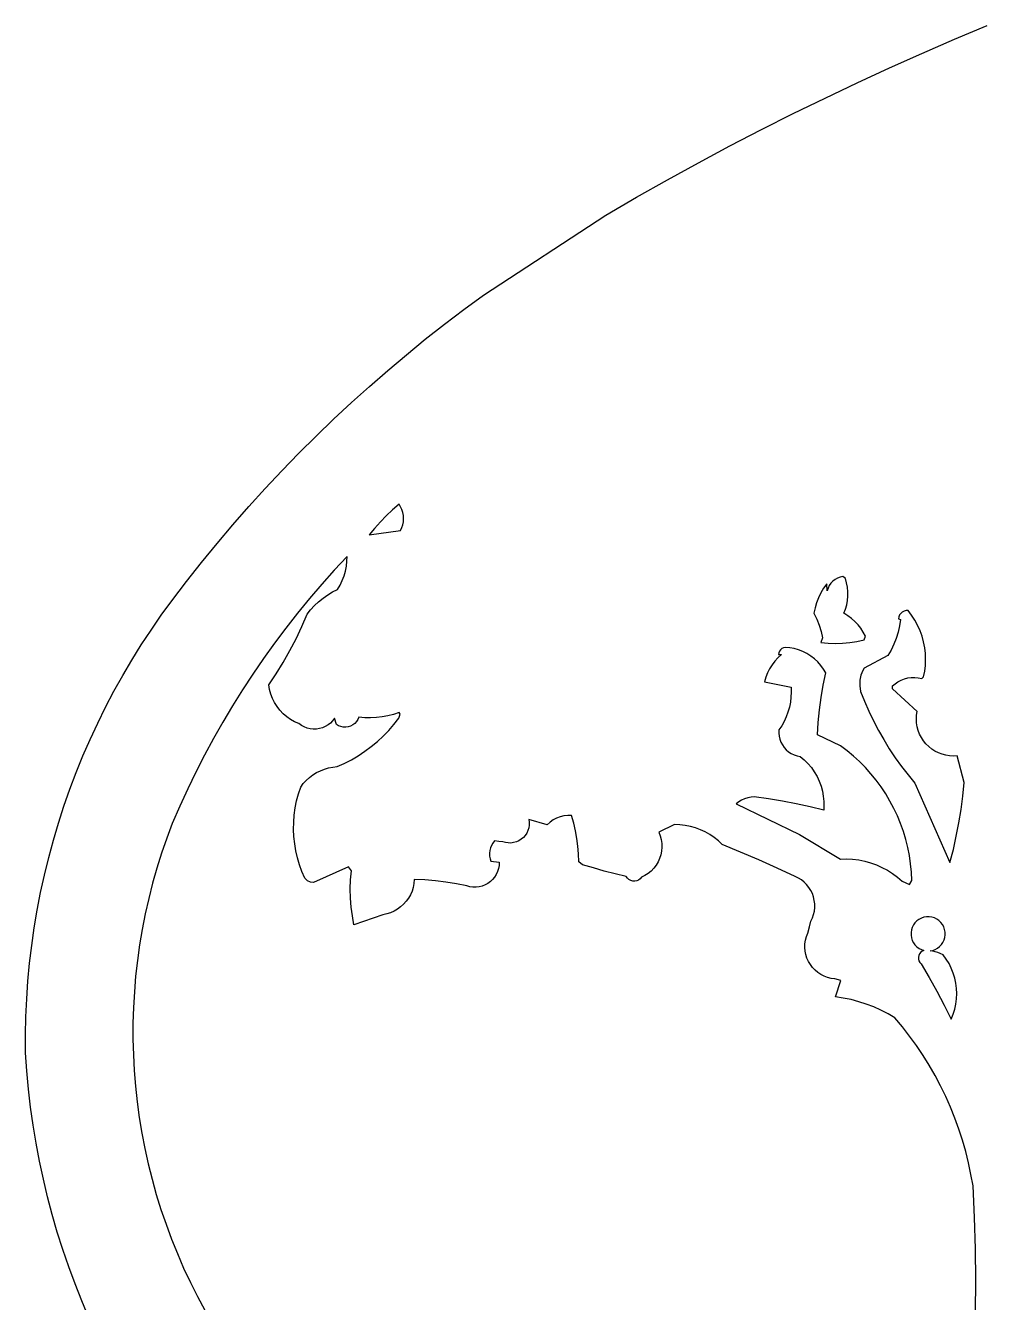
# Model space of a CAD drawing. Extents: x 0.3 to 24.3, y 0.2 to 12.2.
# Drawn here: x 0.33 to 4.79, y 4.96 to 10.9 of the extents above; entities that cross this region are included whole.
import ezdxf

# ---------------------------------------------------------------- set-up
doc = ezdxf.new("R2010")
doc.units = 0
doc.linetypes.add('0', pattern=[0])
doc.layers.add('1', color=7, linetype='0')

msp = doc.modelspace()

# ---------------------------------------------------------------- linework, layer by layer
at = {"layer": '1'}
for points in [[(0.625334, 4.887615), (0.592131, 4.965862), (0.560881, 5.044842), (0.531584, 5.124432), (0.50424, 5.204876), (0.478605, 5.285809), (0.454924, 5.367352), (0.433439, 5.449505), (0.413664, 5.532146), (0.395842, 5.615154), (0.380217, 5.69865), (0.366301, 5.782391), (0.354582, 5.866497), (0.344816, 5.950848), (0.337004, 6.035442), (0.331144, 6.120159), (0.3309, 6.203411), (0.332609, 6.286663), (0.336271, 6.369915), (0.341887, 6.452923), (0.349699, 6.535931), (0.359465, 6.618572), (0.371428, 6.70097), (0.385099, 6.783123), (0.400969, 6.86491), (0.418791, 6.946209), (0.438566, 7.027142), (0.460295, 7.107586), (0.483976, 7.18742), (0.509611, 7.266644), (0.537199, 7.345135), (0.56674, 7.423016), (0.59799, 7.500164), (0.631193, 7.57658), (0.666349, 7.65202), (0.703215, 7.726727), (0.742033, 7.800457), (0.78256, 7.873211), (0.824797, 7.944988), (0.868986, 8.015667), (0.91464, 8.085247), (0.962004, 8.153728), (1.011076, 8.220989), (1.079679, 8.310955), (1.149748, 8.399822), (1.221525, 8.487469), (1.294523, 8.573895), (1.36923, 8.658978), (1.445158, 8.742962), (1.522551, 8.825481), (1.601408, 8.90678), (1.681486, 8.986736), (1.762785, 9.065228), (1.845793, 9.142498), (1.929777, 9.218182), (2.015226, 9.292522), (2.101652, 9.365398), (2.189543, 9.43681), (2.278654, 9.506756), (2.368742, 9.575115), (2.460051, 9.64201), (3.029142, 10.014324), (3.171965, 10.09721), (3.315763, 10.178387), (3.460295, 10.257854), (3.606047, 10.335735), (3.752531, 10.411785), (3.899992, 10.486126), (4.048185, 10.558758), (4.197355, 10.629681), (4.347258, 10.698772), (4.497892, 10.766155), (4.649504, 10.831829), (4.801847, 10.895672)], [(4.748381, 4.914349), (4.748869, 5.060955), (4.74716, 5.207561), (4.742765, 5.354168), (4.736174, 5.500652), (4.726652, 5.554363), (4.715422, 5.607708), (4.702238, 5.660686), (4.687346, 5.713177), (4.6705, 5.765057), (4.651701, 5.816326), (4.631437, 5.866985), (4.609221, 5.916912), (4.585539, 5.965984), (4.559904, 6.014202), (4.53256, 6.061443), (4.503752, 6.107708), (4.473478, 6.152996), (4.441496, 6.197186), (4.407804, 6.240276), (4.372892, 6.282146), (4.34091, 6.300823), (4.308195, 6.317669), (4.274504, 6.332684), (4.239836, 6.345867), (4.204679, 6.35722), (4.169035, 6.366619), (4.132902, 6.374065), (4.096281, 6.379559), (4.12216, 6.45573), (4.093351, 6.463177), (4.076506, 6.465496), (4.059904, 6.469646), (4.044035, 6.475628), (4.028898, 6.483318), (4.014738, 6.492718), (4.001799, 6.503704), (3.99008, 6.516033), (3.979826, 6.529583), (3.971281, 6.544231), (3.964201, 6.559734), (3.959074, 6.57597), (3.9559, 6.592693), (3.954435, 6.609539), (3.954924, 6.626629), (3.957365, 6.643475), (3.96176, 6.659832), (3.967863, 6.675701), (3.975431, 6.705486), (3.982756, 6.731731), (3.989836, 6.746746), (3.995207, 6.762371), (3.998625, 6.778484), (4.000578, 6.794964), (4.000334, 6.811443), (3.998381, 6.827923), (3.994719, 6.844036), (3.989103, 6.859539), (3.982023, 6.874432), (3.973234, 6.88847), (3.962736, 6.901409), (3.951017, 6.913006), (3.938322, 6.923382), (3.924162, 6.932171), (3.909269, 6.939373), (3.825285, 6.978436), (3.740812, 7.016399), (3.655851, 7.053143), (3.570402, 7.088787), (3.552336, 7.105389), (3.533049, 7.120647), (3.512541, 7.134197), (3.491056, 7.146282), (3.46884, 7.156536), (3.445646, 7.165081), (3.421965, 7.171795), (3.398039, 7.176678), (3.373625, 7.179607), (3.348967, 7.180706), (3.275236, 7.144695), (3.281828, 7.128094), (3.286222, 7.110882), (3.288908, 7.093304), (3.289396, 7.075481), (3.287931, 7.057659), (3.284513, 7.040203), (3.279142, 7.023235), (3.271818, 7.007), (3.262541, 6.991741), (3.251799, 6.977581), (3.239592, 6.964764), (3.225676, 6.953411), (3.210783, 6.943645), (3.194914, 6.935711), (3.18881, 6.928509), (3.181242, 6.922894), (3.172453, 6.919109), (3.163176, 6.9174), (3.153898, 6.917889), (3.144621, 6.920452), (3.136564, 6.924969), (3.129484, 6.931316), (3.124113, 6.939129), (3.072844, 6.951458), (3.021818, 6.964764), (2.971037, 6.978924), (2.9205, 6.994061), (2.902678, 7.008099), (2.901457, 7.044353), (2.898527, 7.080608), (2.894133, 7.116619), (2.887785, 7.152264), (2.879728, 7.187664), (2.869963, 7.222698), (2.85214, 7.222698), (2.834318, 7.220623), (2.816984, 7.216351), (2.800138, 7.210125), (2.784269, 7.201946), (2.769377, 7.191936), (2.755949, 7.180218), (2.670744, 7.204021), (2.672453, 7.191204), (2.672453, 7.178143), (2.6705, 7.165325), (2.666838, 7.152996), (2.661467, 7.141155), (2.654142, 7.130291), (2.645597, 7.120647), (2.635832, 7.112225), (2.624846, 7.105267), (2.612883, 7.100018), (2.600431, 7.0966), (2.587492, 7.094891), (2.574553, 7.095013), (2.561857, 7.097088), (2.549406, 7.100994), (2.530851, 7.102459), (2.511564, 7.104656), (2.503508, 7.094769), (2.496916, 7.083904), (2.492033, 7.072186), (2.488859, 7.059856), (2.487638, 7.047161), (2.488127, 7.034466), (2.490568, 7.021893), (2.494719, 7.00993), (2.533049, 7.005413), (2.532316, 6.990887), (2.529875, 6.976482), (2.525724, 6.962566), (2.519621, 6.949261), (2.511808, 6.93681), (2.502775, 6.925579), (2.492033, 6.915447), (2.480314, 6.906902), (2.467375, 6.899944), (2.453947, 6.894573), (2.439787, 6.891033), (2.425383, 6.889324), (2.410734, 6.889446), (2.39633, 6.891521), (2.38217, 6.895428), (2.334074, 6.905437), (2.28549, 6.913372), (2.236662, 6.919231), (2.18759, 6.923138), (2.138517, 6.924969), (2.136808, 6.90678), (2.13339, 6.888836), (2.127775, 6.87138), (2.120451, 6.854656), (2.111662, 6.838787), (2.10092, 6.824017), (2.088713, 6.810345), (2.075041, 6.798138), (2.060392, 6.787395), (2.044523, 6.77824), (2.027922, 6.770916), (2.010344, 6.765423), (1.992521, 6.761761), (1.858, 6.71452), (1.850431, 6.755779), (1.844816, 6.797405), (1.841642, 6.839153), (1.84091, 6.881145), (1.842375, 6.923138), (1.846037, 6.964886), (1.832609, 6.984417), (1.670012, 6.910686), (1.655851, 6.912273), (1.642424, 6.918987), (1.629728, 6.931927), (1.616301, 6.962566), (1.604826, 6.994061), (1.595304, 7.026165), (1.587736, 7.058636), (1.582365, 7.091717), (1.578703, 7.12492), (1.577238, 7.158367), (1.577726, 7.191814), (1.580168, 7.22514), (1.584806, 7.258343), (1.591154, 7.29118), (1.599699, 7.323528), (1.610197, 7.355267), (1.622404, 7.371136), (1.636076, 7.385906), (1.650724, 7.399334), (1.666838, 7.411419), (1.683928, 7.422039), (1.70175, 7.431072), (1.720304, 7.438519), (1.739592, 7.444134), (1.759123, 7.44804), (1.779142, 7.450237), (1.812834, 7.465374), (1.845793, 7.482342), (1.877531, 7.501019), (1.908293, 7.521404), (1.938078, 7.543377), (1.966642, 7.566814), (1.993742, 7.591961), (2.019621, 7.618328), (2.044035, 7.64616), (2.06674, 7.675213), (2.073332, 7.694134), (2.067472, 7.701702), (2.041838, 7.693157), (2.015471, 7.686321), (1.988859, 7.681316), (1.962004, 7.678265), (1.934904, 7.677044), (1.907804, 7.677654), (1.880705, 7.680096), (1.876066, 7.669353), (1.869963, 7.659588), (1.861906, 7.651043), (1.852629, 7.643963), (1.842375, 7.638592), (1.831388, 7.635052), (1.81967, 7.633343), (1.808195, 7.633831), (1.796721, 7.63615), (1.785978, 7.640423), (1.775969, 7.646526), (1.767668, 7.674725), (1.758879, 7.663128), (1.748625, 7.652752), (1.737394, 7.643841), (1.724699, 7.636395), (1.711515, 7.630657), (1.697599, 7.626629), (1.683195, 7.624432), (1.668547, 7.624187), (1.654142, 7.625774), (1.639982, 7.629192), (1.626554, 7.634441), (1.613615, 7.641399), (1.601896, 7.649944), (1.582121, 7.658733), (1.563078, 7.669476), (1.545256, 7.682049), (1.528898, 7.696209), (1.513762, 7.711956), (1.500578, 7.729168), (1.488859, 7.747478), (1.479094, 7.766888), (1.471281, 7.787273), (1.465422, 7.808147), (1.46176, 7.829632), (1.496428, 7.881634), (1.529142, 7.934856), (1.559904, 7.9893), (1.588713, 8.044842), (1.615324, 8.10136), (1.639982, 8.158855), (1.65634, 8.179485), (1.674162, 8.198895), (1.693449, 8.216961), (1.713957, 8.233562), (1.735685, 8.248577), (1.75839, 8.262005), (1.782072, 8.273724), (1.793547, 8.293865), (1.803556, 8.314861), (1.811613, 8.33659), (1.817961, 8.358807), (1.822599, 8.381512), (1.825285, 8.404583), (1.826262, 8.427776), (1.766447, 8.363567), (1.707853, 8.298016), (1.650969, 8.231243), (1.595304, 8.163372), (1.541105, 8.09428), (1.488371, 8.023968), (1.437346, 7.952679), (1.387541, 7.880291), (1.339445, 7.806805), (1.293058, 7.732342), (1.248137, 7.656902), (1.204924, 7.580486), (1.163176, 7.503216), (1.123137, 7.425091), (1.084806, 7.346111), (1.048185, 7.266277), (1.013273, 7.185711), (0.987638, 7.117107), (0.963713, 7.047894), (0.94174, 6.978069), (0.921721, 6.907635), (0.903654, 6.836712), (0.887541, 6.765179), (0.873381, 6.693401), (0.861174, 6.621136), (0.851164, 6.548626), (0.842863, 6.475872), (0.83676, 6.402874), (0.832609, 6.329754), (0.830412, 6.256634), (0.830412, 6.183392), (0.832121, 6.110149), (0.836027, 6.037029), (0.841887, 5.964031), (0.849943, 5.891277), (0.859709, 5.818768), (0.871672, 5.746502), (0.885588, 5.674603), (0.901213, 5.603069), (0.919035, 5.532024), (0.93881, 5.461468), (0.960539, 5.391521), (0.983976, 5.322308), (1.009611, 5.253582), (1.036955, 5.185711), (1.066008, 5.118572), (1.097258, 5.052166), (1.129972, 4.986736), (1.16464, 4.922283)]]:
    msp.add_lwpolyline(points, dxfattribs=at)
for points in [[(1.928312, 8.52702), (2.074553, 8.548626), (2.080656, 8.561443), (2.085295, 8.574871), (2.08798, 8.588909), (2.088957, 8.603069), (2.088224, 8.617352), (2.085539, 8.631268), (2.081144, 8.644817), (2.075041, 8.657757), (2.067472, 8.66972), (2.037443, 8.643475), (2.00839, 8.616131), (1.980558, 8.587444), (1.953703, 8.557781)], [(4.036222, 8.048748), (4.029142, 8.02702), (4.06259, 8.023602), (4.096281, 8.022503), (4.129972, 8.023602), (4.16342, 8.026775), (4.196623, 8.032269), (4.229338, 8.039959), (4.236174, 8.056805), (4.226164, 8.075481), (4.214689, 8.09306), (4.201506, 8.109661), (4.187101, 8.125042), (4.171232, 8.13908), (4.154387, 8.151775), (4.13632, 8.162884), (4.143644, 8.182171), (4.149015, 8.202068), (4.152678, 8.222332), (4.154387, 8.24284), (4.154142, 8.26347), (4.152189, 8.283978), (4.148283, 8.304241), (4.142668, 8.324017), (4.130705, 8.333416), (4.11801, 8.33073), (4.105803, 8.326214), (4.094572, 8.319988), (4.084318, 8.312054), (4.075529, 8.302654), (4.067961, 8.292034), (4.062346, 8.280315), (4.058439, 8.267986), (4.055998, 8.299603), (4.041594, 8.279095), (4.028898, 8.25761), (4.018156, 8.235027), (4.009123, 8.211712), (4.001799, 8.187786), (3.996672, 8.16325), (4.009611, 8.135784), (4.020597, 8.107464), (4.029387, 8.078411)], [(4.230803, 7.907391), (4.223478, 7.897137), (4.213957, 7.875164), (4.209562, 7.851482), (4.209806, 7.826214), (4.213713, 7.800091), (4.231779, 7.753704), (4.251799, 7.707928), (4.273039, 7.663006), (4.296232, 7.618816), (4.32089, 7.575481), (4.347013, 7.533123), (4.374601, 7.491619), (4.403654, 7.451214), (4.434172, 7.411785), (4.466154, 7.373577), (4.628996, 7.004192), (4.644865, 7.065228), (4.658537, 7.126629), (4.6705, 7.188519), (4.68051, 7.250774), (4.688322, 7.313274), (4.694426, 7.376019), (4.663176, 7.499554), (4.645109, 7.498699), (4.627287, 7.499798), (4.609465, 7.502605), (4.592131, 7.507366), (4.575285, 7.513836), (4.559172, 7.522015), (4.544279, 7.531902), (4.530119, 7.543255), (4.517424, 7.55595), (4.506193, 7.569866), (4.496183, 7.585003), (4.488127, 7.600994), (4.481535, 7.61784), (4.476896, 7.635174), (4.473967, 7.652996), (4.47299, 7.67094), (4.473722, 7.688885), (4.476408, 7.706707), (4.361662, 7.811077), (4.361418, 7.824993), (4.373869, 7.835735), (4.387297, 7.844891), (4.401701, 7.852459), (4.417082, 7.858196), (4.432951, 7.862225), (4.449064, 7.8643), (4.465422, 7.864422), (4.481779, 7.862713), (4.497648, 7.859051), (4.506437, 7.866863), (4.511564, 7.893719), (4.514738, 7.92094), (4.515959, 7.948406), (4.514738, 7.97575), (4.511564, 8.002972), (4.506437, 8.029949), (4.499113, 8.056316), (4.489836, 8.082073), (4.478605, 8.107098), (4.465422, 8.131145), (4.450529, 8.154217), (4.433928, 8.175945), (4.42465, 8.175579), (4.415617, 8.173138), (4.407316, 8.168743), (4.400236, 8.16264), (4.394621, 8.155071), (4.390715, 8.146526), (4.389006, 8.137371), (4.398283, 8.133587), (4.394133, 8.104168), (4.387785, 8.075115), (4.378996, 8.046551), (4.368254, 8.018841), (4.355558, 7.991985), (4.340666, 7.966228)], [(3.719328, 7.30949), (3.703947, 7.308392), (3.689054, 7.305584), (3.674406, 7.300945), (3.66049, 7.294598), (3.647306, 7.286785), (3.635099, 7.277386), (3.928801, 7.134319), (4.119474, 7.02055), (4.148039, 7.02116), (4.176359, 7.019573), (4.204679, 7.016033), (4.232512, 7.010418), (4.260099, 7.002728), (4.286711, 6.993084), (4.312834, 6.981487), (4.33798, 6.967937), (4.361906, 6.952679), (4.384855, 6.935711), (4.40634, 6.917034), (4.441008, 6.901775), (4.45175, 6.921062), (4.449797, 6.959637), (4.446135, 6.998211), (4.440275, 7.036419), (4.432951, 7.074383), (4.423429, 7.111858), (4.412443, 7.148846), (4.399504, 7.185345), (4.384611, 7.221111), (4.368254, 7.256145), (4.350187, 7.290203), (4.330412, 7.323528), (4.308928, 7.355755), (4.286222, 7.386883), (4.261808, 7.416912), (4.235929, 7.445721), (4.20883, 7.473186), (4.180265, 7.499432), (4.15048, 7.52409), (4.119719, 7.547405), (4.013273, 7.597332), (4.016935, 7.655437), (4.022551, 7.713421), (4.030363, 7.771038), (4.040129, 7.828411), (4.052092, 7.885418), (4.041105, 7.903728), (4.028654, 7.920818), (4.014494, 7.93681), (3.998869, 7.951336), (3.982023, 7.964275), (3.963957, 7.975506), (3.945158, 7.985027), (3.925138, 7.992718), (3.904875, 7.998577), (3.883879, 8.002361), (3.862638, 8.004192), (3.854582, 8.002483), (3.847013, 7.998821), (3.840666, 7.993572), (3.835783, 7.986858), (3.832609, 7.97929), (3.831388, 7.971111), (3.845304, 7.971233), (3.829435, 7.956463), (3.815031, 7.94035), (3.802092, 7.923016), (3.790617, 7.904705), (3.780851, 7.88554), (3.772551, 7.86552), (3.766203, 7.844891), (3.889982, 7.819622), (3.890715, 7.796185), (3.889738, 7.772747), (3.887053, 7.749432), (3.882414, 7.72636), (3.875822, 7.703777), (3.867765, 7.681805), (3.858, 7.660442), (3.846525, 7.640057), (3.833342, 7.620525), (3.833097, 7.605999), (3.834562, 7.591473), (3.837736, 7.577312), (3.842863, 7.563763), (3.849699, 7.550823), (3.858, 7.538982), (3.86801, 7.52824), (3.878996, 7.518841), (3.891203, 7.510906), (3.904387, 7.504681), (3.918058, 7.500042), (3.932463, 7.497356), (3.951262, 7.481731), (3.968596, 7.46452), (3.984465, 7.445965), (3.998381, 7.425945), (4.010832, 7.404827), (4.021086, 7.382732), (4.029387, 7.359783), (4.035734, 7.336224), (4.039885, 7.312054), (4.042082, 7.287762), (4.042082, 7.263348), (4.042814, 7.247478), (3.978849, 7.26347), (3.914396, 7.27763), (3.849699, 7.290081), (3.784758, 7.300701)], [(4.536467, 6.593426), (4.548674, 6.595867), (4.560392, 6.60014), (4.571135, 6.606121), (4.5809, 6.613689), (4.589445, 6.622723), (4.596281, 6.632977), (4.601652, 6.644207), (4.60507, 6.65617), (4.606779, 6.668377), (4.606291, 6.680828), (4.604094, 6.693035), (4.599943, 6.704754), (4.594084, 6.715618), (4.58676, 6.725506), (4.577726, 6.734051), (4.567472, 6.741131), (4.556486, 6.746624), (4.544523, 6.750286), (4.532316, 6.751995), (4.519865, 6.751873), (4.507658, 6.749798), (4.495939, 6.74577), (4.484953, 6.740032), (4.474943, 6.732708), (4.466154, 6.723797), (4.459074, 6.713787), (4.453459, 6.702679), (4.449797, 6.690838), (4.447844, 6.678631), (4.447844, 6.66618), (4.449797, 6.653973), (4.453459, 6.642132), (4.459074, 6.631145), (4.466398, 6.621014), (4.475187, 6.612225), (4.485197, 6.6049), (4.496183, 6.599163), (4.507902, 6.595257), (4.499846, 6.591961), (4.49301, 6.586712), (4.487394, 6.579998), (4.483732, 6.572063), (4.482023, 6.563641), (4.482512, 6.554852), (4.484953, 6.546551), (4.489592, 6.539104), (4.495695, 6.533001), (4.532072, 6.469646), (4.567228, 6.405804), (4.601896, 6.341473), (4.635344, 6.276653), (4.644377, 6.299236), (4.651457, 6.322552), (4.656584, 6.346355), (4.659758, 6.370525), (4.660734, 6.394817), (4.659758, 6.419109), (4.656828, 6.443279), (4.651701, 6.467083), (4.644377, 6.490398), (4.635344, 6.512981), (4.624601, 6.534832), (4.611662, 6.555584), (4.597258, 6.575115), (4.583586, 6.581585), (4.572355, 6.586102), (4.560637, 6.58952), (4.548674, 6.592083)]]:
    msp.add_lwpolyline(points, close=True, dxfattribs=at)

doc.saveas('drawing.dxf')
